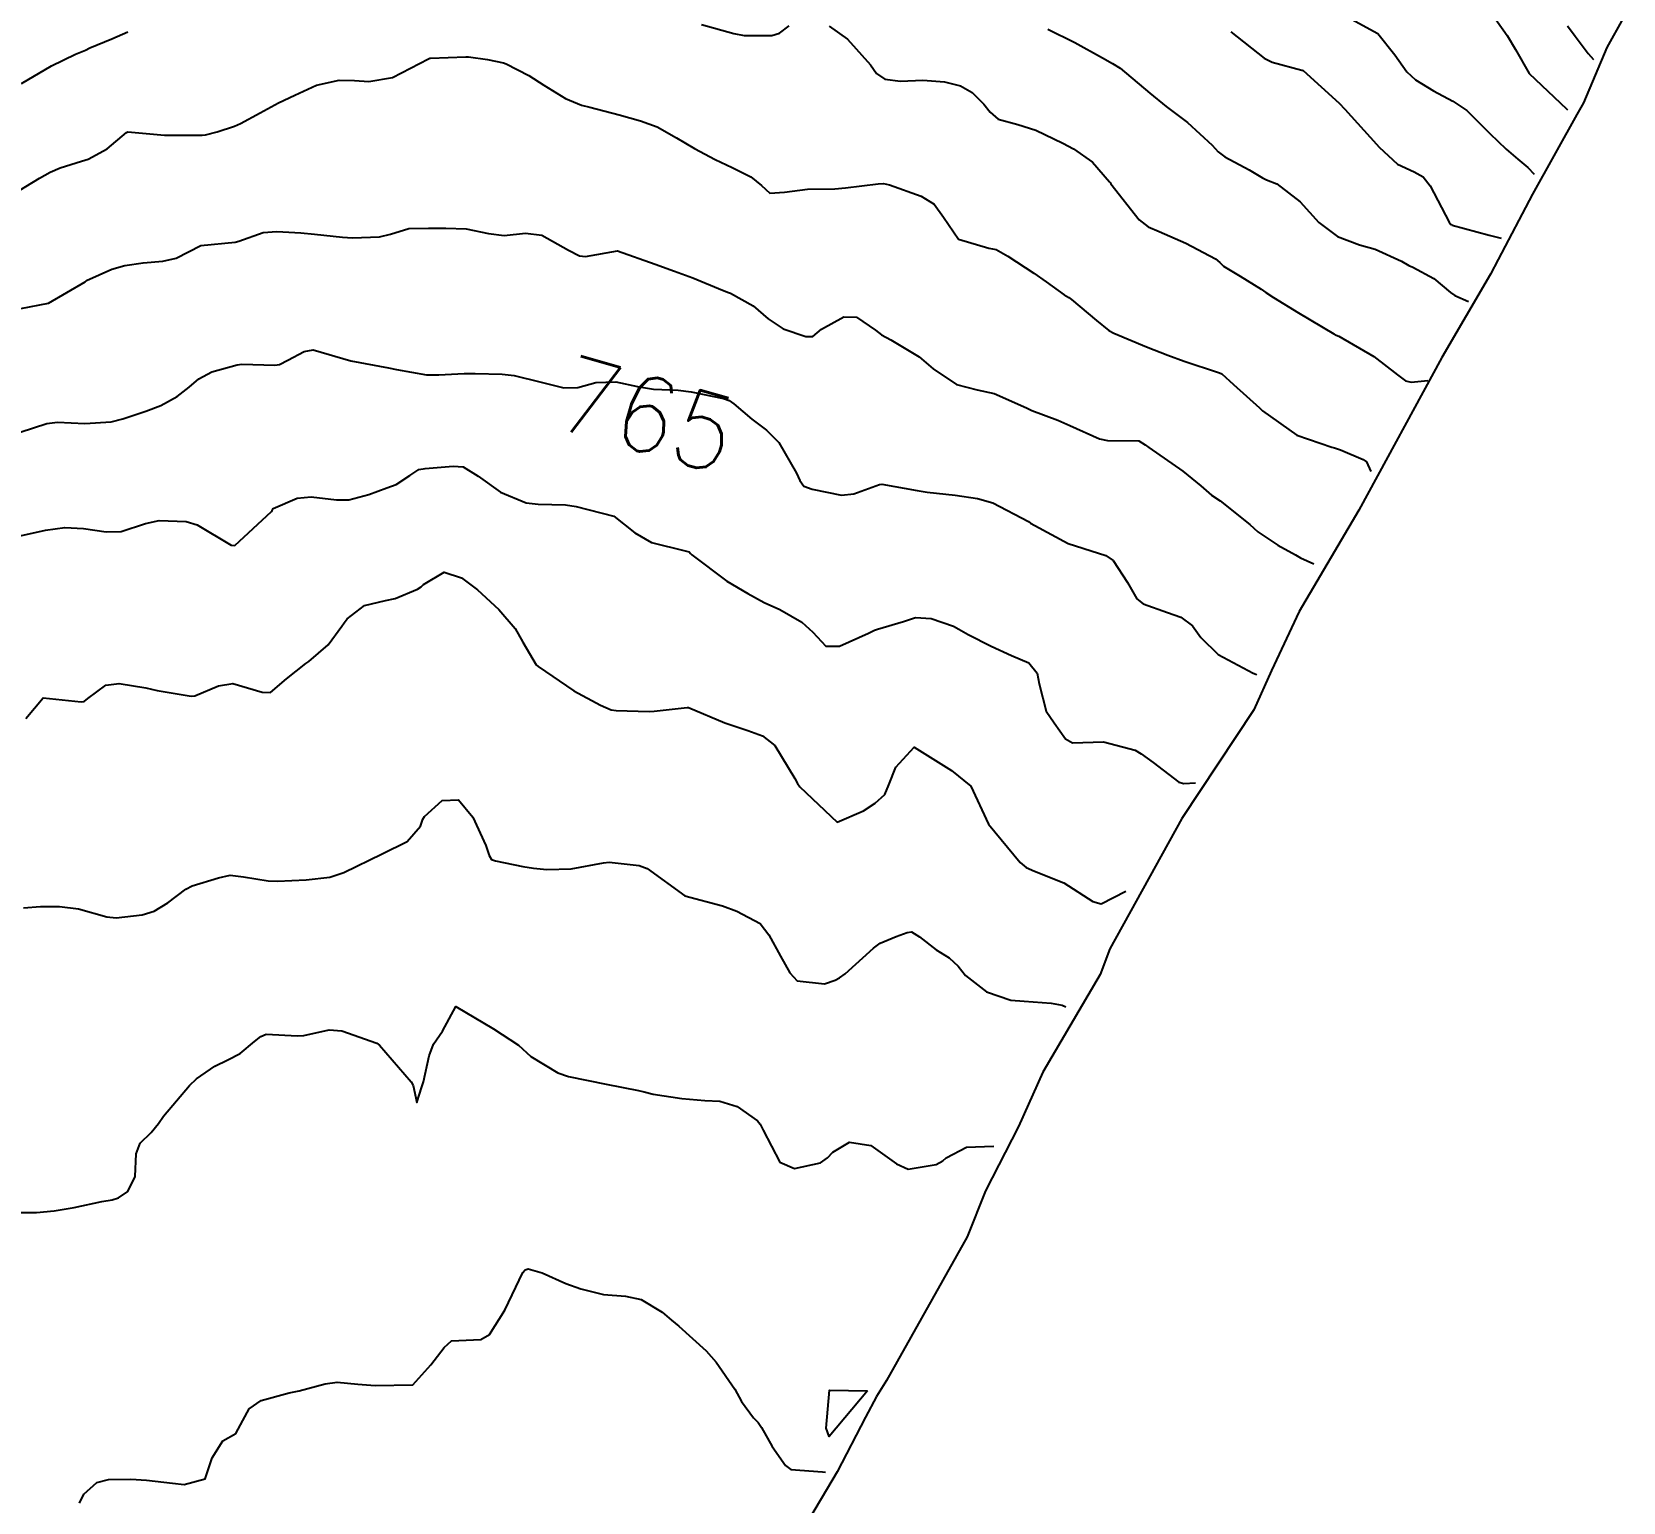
# Model space of a CAD drawing. Header units: metres. Extents: x 318500 to 325275, y 7408834 to 7428799.
# Drawn here: x 322108.7 to 322192.7, y 7416697.5 to 7416775.1 of the extents above; entities that cross this region are included whole.
import ezdxf
from ezdxf.enums import TextEntityAlignment as Align

# ---------------------------------------------------------------- set-up
doc = ezdxf.new("R2010")
doc.units = ezdxf.units.M
doc.header["$MEASUREMENT"] = 0
for name, color, linetype in [('Area', 45, 'Continuous'), ('Cotas', 45, 'Continuous'), ('Curvas de Nivel 1m', 11, 'Continuous'), ('Curvas de Nivel 5m', 15, 'Continuous')]:
    doc.layers.add(name, color=color, linetype=linetype)
doc.styles.add('Style-STANDARD', font='STANDARD.shx')

msp = doc.modelspace()

# ---------------------------------------------------------------- linework, layer by layer
at = {"layer": 'Area'}
msp.add_lwpolyline([(322192.747, 7416775.827), (322191.89, 7416774.273), (322190.644, 7416771.348), (322190.299, 7416770.733), (322187.951, 7416766.535), (322186.145, 7416763.076), (322185.74, 7416762.307), (322183.175, 7416757.905), (322178.795, 7416749.847), (322175.644, 7416744.502), (322174.18, 7416741.391), (322173.243, 7416739.31), (322169.438, 7416733.567), (322165.648, 7416726.693), (322165.133, 7416725.333), (322162.1, 7416720.173), (322160.813, 7416717.312), (322159.067, 7416713.919), (322158.112, 7416711.48), (322153.839, 7416703.895), (322153.319, 7416703.062), (322152.742, 7416701.972), (322151.236, 7416699.084), (322147.75, 7416693.196)], dxfattribs=at)
at = {"layer": 'Curvas de Nivel 1m', "flags": 128}
for points, elevation in [([(322177.816, 7416776.084), (322179.8, 7416775.01), (322180.689, 7416773.897), (322181.33, 7416772.987), (322181.774, 7416772.568), (322182.736, 7416771.995), (322183.757, 7416771.447), (322184.484, 7416770.943), (322185.732, 7416769.719), (322186.131, 7416769.329), (322186.571, 7416768.917), (322187.183, 7416768.377), (322187.71, 7416767.941), (322188.05, 7416767.59)], 759), ([(322144.08, 7416775.486), (322145.793, 7416775.012), (322146.327, 7416774.917), (322147.792, 7416774.918), (322148.194, 7416775.026), (322148.713, 7416775.421)], 762), ([(322150.824, 7416775.395), (322151.79, 7416774.718), (322152.999, 7416773.362), (322153.312, 7416772.903), (322153.763, 7416772.607), (322154.595, 7416772.508), (322155.762, 7416772.551), (322156.905, 7416772.456), (322157.76, 7416772.26), (322158.367, 7416771.902), (322158.994, 7416771.281), (322159.327, 7416770.859), (322159.738, 7416770.491), (322160.78, 7416770.213), (322161.73, 7416769.919), (322163.167, 7416769.228), (322163.716, 7416768.929), (322164.721, 7416768.221), (322165.62, 7416767.191), (322165.653, 7416767.144), (322165.698, 7416767.081), (322167.187, 7416765.175), (322167.665, 7416764.815), (322168.252, 7416764.57), (322169.652, 7416763.94), (322171.216, 7416763.116), (322171.45, 7416762.925), (322171.636, 7416762.728), (322172.523, 7416762.209), (322173.624, 7416761.522), (322173.878, 7416761.342), (322174.277, 7416761.08), (322175.608, 7416760.269), (322177.462, 7416759.162), (322177.591, 7416759.095), (322177.737, 7416759.029), (322179.574, 7416757.968), (322180.827, 7416756.991), (322181.259, 7416756.686), (322181.556, 7416756.609), (322182.43, 7416756.7)], 762), ([(322162.374, 7416775.241), (322163.79, 7416774.545), (322165.251, 7416773.725), (322165.774, 7416773.439), (322166.19, 7416773.186), (322167.76, 7416771.863), (322168.615, 7416771.157), (322169.738, 7416770.312), (322171.042, 7416769.12), (322171.365, 7416768.764), (322171.714, 7416768.512), (322172.993, 7416767.812), (322173.703, 7416767.395), (322173.915, 7416767.299), (322174.458, 7416767.079), (322175.686, 7416766.126), (322176.679, 7416765.045), (322177.659, 7416764.306), (322178.817, 7416763.854), (322179.649, 7416763.633), (322181.035, 7416762.989), (322181.429, 7416762.774), (322181.637, 7416762.675), (322182.742, 7416762.074), (322183.624, 7416761.348), (322183.858, 7416761.183), (322184.58, 7416760.87)], 761), ([(322185.817, 7416776.047), (322186.614, 7416774.918), (322187.056, 7416774.175), (322187.78, 7416772.9), (322189.752, 7416771.039), (322189.81, 7416770.99)], 758), ([(322189.808, 7416775.419), (322190.204, 7416774.874), (322190.891, 7416773.964), (322191.18, 7416773.65)], 757), ([(322108.17, 7416772.38), (322109.764, 7416773.315), (322111.023, 7416773.921), (322111.543, 7416774.144), (322111.775, 7416774.254), (322112.943, 7416774.738), (322113.788, 7416775.111)], 762), ([(322107.675, 7416766.503), (322109.12, 7416767.384), (322109.687, 7416767.689), (322110.212, 7416767.932), (322111.333, 7416768.278), (322111.697, 7416768.382), (322112.687, 7416768.919), (322113.719, 7416769.798), (322113.788, 7416769.82), (322115.717, 7416769.653), (322115.928, 7416769.646), (322117.717, 7416769.652), (322117.88, 7416769.666), (322118.499, 7416769.822), (322119.416, 7416770.121), (322119.727, 7416770.258), (322120.775, 7416770.833), (322121.744, 7416771.353), (322122.612, 7416771.767), (322123.755, 7416772.28), (322124.945, 7416772.551), (322125.758, 7416772.53), (322126.517, 7416772.478), (322127.76, 7416772.699), (322129.657, 7416773.672), (322129.731, 7416773.71), (322129.771, 7416773.717), (322131.636, 7416773.787), (322131.772, 7416773.781), (322132.779, 7416773.635), (322133.615, 7416773.469), (322133.768, 7416773.415), (322134.965, 7416772.805), (322135.757, 7416772.281), (322136.893, 7416771.579), (322137.745, 7416771.237), (322138.175, 7416771.132), (322139.738, 7416770.725), (322140.853, 7416770.403), (322141.729, 7416770.084), (322142.759, 7416769.5), (322143.712, 7416768.937), (322144.806, 7416768.371), (322145.697, 7416767.938), (322146.683, 7416767.445), (322147.24, 7416766.992), (322147.682, 7416766.595), (322148.461, 7416766.643), (322149.684, 7416766.792), (322151.111, 7416766.815), (322151.685, 7416766.865), (322153.406, 7416767.073), (322153.687, 7416767.092), (322154.002, 7416767.032), (322155.681, 7416766.426), (322156.364, 7416766.007), (322156.86, 7416765.312), (322157.653, 7416764.149), (322159.248, 7416763.674), (322159.645, 7416763.607), (322160.26, 7416763.264), (322161.627, 7416762.361), (322162.276, 7416761.897), (322163.221, 7416761.226), (322163.469, 7416761.073), (322163.616, 7416760.967), (322164.943, 7416759.857), (322165.592, 7416759.342), (322165.855, 7416759.187), (322167.579, 7416758.465), (322168.696, 7416758.03), (322169.569, 7416757.718), (322171.384, 7416757.113), (322171.516, 7416757.067), (322171.559, 7416757.039), (322172.179, 7416756.479), (322173.542, 7416755.249), (322173.625, 7416755.173), (322173.71, 7416755.087), (322175.521, 7416753.818), (322177.364, 7416753.181), (322177.512, 7416753.143), (322177.818, 7416753.027), (322179.02, 7416752.532), (322179.193, 7416752.394), (322179.42, 7416751.89)], 763), ([(322108.136, 7416760.502), (322109.598, 7416760.785), (322111.539, 7416761.911), (322111.575, 7416761.946), (322111.611, 7416761.975), (322112.935, 7416762.582), (322113.623, 7416762.762), (322114.6, 7416762.901), (322115.627, 7416762.99), (322116.331, 7416763.147), (322117.64, 7416763.83), (322119.452, 7416764.002), (322119.644, 7416764.049), (322120.939, 7416764.502), (322121.652, 7416764.567), (322122.924, 7416764.488), (322123.65, 7416764.423), (322125.117, 7416764.266), (322125.648, 7416764.236), (322127.072, 7416764.285), (322127.651, 7416764.429), (322128.626, 7416764.714), (322129.656, 7416764.74), (322130.574, 7416764.743), (322131.656, 7416764.697), (322132.828, 7416764.457), (322133.651, 7416764.352), (322134.786, 7416764.47), (322135.652, 7416764.375), (322137.054, 7416763.576), (322137.636, 7416763.282), (322137.951, 7416763.25), (322139.64, 7416763.54), (322141.63, 7416762.842), (322142.658, 7416762.466), (322143.619, 7416762.115), (322145.195, 7416761.466), (322145.497, 7416761.349), (322145.608, 7416761.309), (322146.801, 7416760.641), (322147.595, 7416759.95), (322148.397, 7416759.422), (322149.584, 7416759.017), (322149.962, 7416759.027), (322150.408, 7416759.398), (322151.597, 7416760.055), (322152.257, 7416760.031), (322153.27, 7416759.355), (322153.586, 7416759.113), (322154.079, 7416758.849), (322155.569, 7416757.943), (322156.319, 7416757.319), (322157.548, 7416756.486), (322158.631, 7416756.197), (322159.541, 7416756.003), (322161.234, 7416755.253), (322161.529, 7416755.118), (322162.903, 7416754.602), (322163.526, 7416754.317), (322165.09, 7416753.623), (322165.515, 7416753.536), (322167.178, 7416753.51), (322167.512, 7416753.303), (322167.697, 7416753.167), (322169.491, 7416751.906), (322170.44, 7416751.126), (322171.004, 7416750.646), (322171.472, 7416750.351), (322173.028, 7416749.094), (322173.454, 7416748.7), (322174.509, 7416748.009), (322175.436, 7416747.484), (322175.712, 7416747.334), (322176.42, 7416747.02)], 764), ([(322107.934, 7416748.461), (322109.439, 7416748.793), (322110.451, 7416748.936), (322111.44, 7416748.888), (322112.638, 7416748.698), (322113.438, 7416748.723), (322114.712, 7416749.14), (322115.444, 7416749.309), (322116.865, 7416749.26), (322117.442, 7416749.078), (322119.243, 7416748), (322119.432, 7416747.989), (322121.367, 7416749.781), (322121.399, 7416749.833), (322121.452, 7416749.933), (322122.736, 7416750.486), (322123.462, 7416750.547), (322124.801, 7416750.396), (322125.46, 7416750.387), (322126.505, 7416750.673), (322127.47, 7416751.029), (322127.955, 7416751.211), (322128.685, 7416751.682), (322129.161, 7416751.999), (322129.486, 7416752.055), (322130.963, 7416752.181), (322131.487, 7416752.133), (322132.29, 7416751.638), (322133.468, 7416750.792), (322134.823, 7416750.236), (322135.459, 7416750.161), (322136.901, 7416750.133), (322137.457, 7416750.035), (322139.45, 7416749.54), (322140.565, 7416748.647), (322141.436, 7416748.144), (322143.222, 7416747.702), (322143.432, 7416747.652), (322143.504, 7416747.563), (322143.56, 7416747.488), (322145.41, 7416746.108), (322146.531, 7416745.443), (322147.393, 7416744.968), (322148.209, 7416744.6), (322149.378, 7416743.935), (322149.952, 7416743.401), (322150.648, 7416742.676), (322151.363, 7416742.674), (322152.901, 7416743.357), (322153.215, 7416743.51), (322153.373, 7416743.562), (322154.742, 7416743.974), (322155.383, 7416744.189), (322156.202, 7416744.138), (322157.384, 7416743.732), (322157.662, 7416743.575), (322158.151, 7416743.288), (322159.371, 7416742.67), (322160.452, 7416742.171), (322161.358, 7416741.789), (322161.801, 7416741.243), (322161.901, 7416740.682), (322162.273, 7416739.236), (322162.705, 7416738.62), (322163.306, 7416737.782), (322163.66, 7416737.571), (322165.304, 7416737.619), (322166.979, 7416737.173), (322167.297, 7416736.987), (322167.932, 7416736.519), (322169.275, 7416735.497), (322169.551, 7416735.413), (322170.17, 7416735.46)], 766), ([(322108.401, 7416738.856), (322109.32, 7416739.94), (322111.317, 7416739.724), (322111.475, 7416739.751), (322111.675, 7416739.906), (322112.625, 7416740.602), (322113.332, 7416740.698), (322114.735, 7416740.463), (322115.327, 7416740.333), (322117.132, 7416740.024), (322117.323, 7416740.041), (322118.569, 7416740.58), (322119.333, 7416740.697), (322120.88, 7416740.233), (322121.327, 7416740.229), (322122.159, 7416740.946), (322123.186, 7416741.752), (322123.351, 7416741.862), (322124.359, 7416742.741), (322125.093, 7416743.733), (322125.207, 7416743.897), (322125.376, 7416744.115), (322126.288, 7416744.815), (322127.391, 7416745.085), (322127.896, 7416745.189), (322129.081, 7416745.675), (322129.275, 7416745.799), (322129.404, 7416745.934), (322130.494, 7416746.579), (322131.409, 7416746.282), (322132.255, 7416745.637), (322133.385, 7416744.598), (322134.239, 7416743.607), (322134.643, 7416742.881), (322135.351, 7416741.689), (322135.456, 7416741.589), (322137.331, 7416740.308), (322138.739, 7416739.549), (322139.317, 7416739.314), (322139.579, 7416739.273), (322141.316, 7416739.221), (322141.58, 7416739.243), (322143.319, 7416739.433), (322143.385, 7416739.423), (322145.307, 7416738.626), (322146.524, 7416738.219), (322147.298, 7416737.937), (322147.954, 7416737.423), (322149.009, 7416735.677), (322149.145, 7416735.411), (322149.267, 7416735.237), (322151.24, 7416733.38), (322152.631, 7416733.977), (322153.255, 7416734.372), (322153.762, 7416734.846), (322153.979, 7416735.343), (322154.345, 7416736.273), (322155.3, 7416737.33), (322157.282, 7416736.104), (322158.292, 7416735.285), (322159.24, 7416733.27), (322160.905, 7416731.253), (322161.216, 7416730.987), (322161.66, 7416730.796), (322163.204, 7416730.166), (322164.738, 7416729.197), (322165.188, 7416729.057), (322166.48, 7416729.73)], 767), ([(322108.278, 7416728.848), (322109.175, 7416728.917), (322110.175, 7416728.925), (322111.173, 7416728.808), (322112.676, 7416728.386), (322113.167, 7416728.324), (322114.547, 7416728.491), (322115.172, 7416728.675), (322115.906, 7416729.123), (322116.842, 7416729.835), (322117.192, 7416730.012), (322118.572, 7416730.441), (322119.198, 7416730.582), (322119.892, 7416730.495), (322121.195, 7416730.28), (322121.688, 7416730.266), (322123.196, 7416730.328), (322124.458, 7416730.477), (322125.2, 7416730.716), (322127.21, 7416731.7), (322128.535, 7416732.365), (322129.233, 7416733.174), (322129.37, 7416733.536), (322129.444, 7416733.668), (322130.388, 7416734.523), (322131.254, 7416734.563), (322132.009, 7416733.638), (322132.699, 7416732.147), (322132.86, 7416731.625), (322132.983, 7416731.398), (322133.207, 7416731.334), (322134.647, 7416731.041), (322135.204, 7416730.946), (322135.904, 7416730.882), (322137.203, 7416730.914), (322138.9, 7416731.238), (322139.207, 7416731.273), (322140.787, 7416731.097), (322141.204, 7416730.929), (322143.19, 7416729.49), (322145.182, 7416728.957), (322145.941, 7416728.686), (322147.169, 7416728.029), (322147.639, 7416727.425), (322148.254, 7416726.309), (322148.751, 7416725.414), (322149.126, 7416725.002), (322150.581, 7416724.838), (322151.135, 7416725.032), (322151.359, 7416725.155), (322151.659, 7416725.372), (322153.154, 7416726.721), (322153.521, 7416726.982), (322154.353, 7416727.338), (322154.938, 7416727.558), (322155.164, 7416727.58), (322155.592, 7416727.324), (322156.472, 7416726.629), (322157.149, 7416726.209), (322157.627, 7416725.775), (322158.025, 7416725.287), (322159.127, 7416724.415), (322160.404, 7416723.973), (322161.12, 7416723.918), (322162.535, 7416723.813), (322163.117, 7416723.708), (322163.32, 7416723.63)], 768), ([(322108.133, 7416712.774), (322108.958, 7416712.775), (322109.892, 7416712.859), (322110.961, 7416713.036), (322112.42, 7416713.344), (322112.966, 7416713.437), (322113.301, 7416713.542), (322113.778, 7416713.872), (322114.175, 7416714.675), (322114.23, 7416715.868), (322114.436, 7416716.438), (322115.017, 7416716.984), (322115.406, 7416717.472), (322115.668, 7416717.85), (322117.046, 7416719.476), (322117.415, 7416719.825), (322118.375, 7416720.496), (322119.065, 7416720.831), (322119.712, 7416721.159), (322120.482, 7416721.789), (322120.801, 7416722.067), (322121.086, 7416722.179), (322122.745, 7416722.096), (322123.086, 7416722.12), (322124.411, 7416722.416), (322125.089, 7416722.36), (322126.928, 7416721.702), (322127.078, 7416721.598), (322128.744, 7416719.675), (322128.853, 7416719.478), (322129.039, 7416718.581), (322129.311, 7416719.403), (322129.39, 7416719.667), (322129.69, 7416721.045), (322129.934, 7416721.661), (322130.41, 7416722.337), (322131.11, 7416723.65), (322133.093, 7416722.468), (322134.409, 7416721.6), (322135.071, 7416721.006), (322136.485, 7416720.149), (322137.056, 7416719.944), (322139.05, 7416719.54), (322140.75, 7416719.217), (322141.046, 7416719.138), (322141.528, 7416719.023), (322143.043, 7416718.786), (322144.246, 7416718.676), (322145.042, 7416718.643), (322145.961, 7416718.368), (322147.032, 7416717.61), (322147.173, 7416717.429), (322147.339, 7416717.113), (322148.223, 7416715.418), (322148.997, 7416715.084), (322150.364, 7416715.39), (322150.736, 7416715.652), (322151.008, 7416715.946), (322151.901, 7416716.483), (322153.014, 7416716.31), (322154.376, 7416715.336), (322154.997, 7416715.054), (322156.461, 7416715.308), (322156.814, 7416715.491), (322157.005, 7416715.651), (322158.071, 7416716.227), (322159.015, 7416716.257), (322159.52, 7416716.27)], 769)]:
    msp.add_lwpolyline(points, dxfattribs=dict(at, elevation=elevation))
at = {"layer": 'Curvas de Nivel 5m', "flags": 128}
for points, elevation in [([(322172.03, 7416775.108), (322173.786, 7416773.719), (322174.204, 7416773.504), (322175.78, 7416773.089), (322175.803, 7416773.082), (322175.847, 7416773.059), (322177.755, 7416771.336), (322178.057, 7416771.027), (322179.722, 7416769.169), (322179.856, 7416769.008), (322180.833, 7416768.115), (322181.707, 7416767.721), (322182.183, 7416767.451), (322182.552, 7416766.967), (322183.564, 7416765.06), (322183.634, 7416764.951), (322183.67, 7416764.924), (322183.715, 7416764.903), (322185.662, 7416764.372), (322186.3, 7416764.21)], 760), ([(322108.103, 7416753.961), (322109.515, 7416754.421), (322110.073, 7416754.489), (322111.515, 7416754.417), (322112.898, 7416754.515), (322113.518, 7416754.671), (322114.735, 7416755.085), (322115.525, 7416755.381), (322116.392, 7416755.847), (322117.029, 7416756.346), (322117.544, 7416756.779), (322118.227, 7416757.146), (322119.556, 7416757.526), (322119.812, 7416757.55), (322121.556, 7416757.498), (322121.796, 7416757.537), (322122.237, 7416757.77), (322123.095, 7416758.23), (322123.569, 7416758.317), (322125.56, 7416757.73), (322127.555, 7416757.373), (322127.974, 7416757.274), (322129.55, 7416756.991), (322130.217, 7416756.996), (322131.551, 7416757.072), (322132.133, 7416757.059), (322133.551, 7416757.034), (322134.195, 7416756.966), (322135.545, 7416756.622), (322136.81, 7416756.309), (322137.541, 7416756.333), (322138.504, 7416756.597), (322139.546, 7416756.619), (322140.692, 7416756.374), (322141.541, 7416756.237), (322142.85, 7416756.188), (322143.539, 7416756.097), (322145.244, 7416755.754), (322145.533, 7416755.639), (322145.785, 7416755.456), (322146.739, 7416754.659), (322147.516, 7416754.076), (322148.16, 7416753.423), (322149.1, 7416751.799), (322149.272, 7416751.412), (322149.476, 7416751.118), (322149.926, 7416750.95), (322151.469, 7416750.635), (322152.13, 7416750.71), (322153.478, 7416751.204), (322153.609, 7416751.217), (322155.473, 7416750.884), (322155.993, 7416750.802), (322157.47, 7416750.638), (322158.649, 7416750.463), (322159.47, 7416750.237), (322161.337, 7416749.251), (322161.459, 7416749.169), (322161.672, 7416749.032), (322163.443, 7416748.085), (322165.049, 7416747.583), (322165.434, 7416747.455), (322165.817, 7416747.186), (322166.568, 7416746.023), (322167.074, 7416745.173), (322167.397, 7416744.899), (322168.687, 7416744.445), (322169.391, 7416744.204), (322169.998, 7416743.742), (322170.444, 7416743.124), (322171.367, 7416742.232), (322173.201, 7416741.242), (322173.351, 7416741.183), (322173.38, 7416741.15)], 765), ([(322111.232, 7416697.424), (322111.464, 7416697.899), (322112.149, 7416698.51), (322112.772, 7416698.671), (322113.946, 7416698.694), (322114.772, 7416698.632), (322116.137, 7416698.472), (322116.769, 7416698.417), (322117.873, 7416698.714), (322118.243, 7416699.808), (322118.799, 7416700.705), (322119.496, 7416701.1), (322119.865, 7416701.789), (322120.201, 7416702.405), (322120.826, 7416702.84), (322122.314, 7416703.24), (322122.834, 7416703.347), (322124.215, 7416703.729), (322124.841, 7416703.812), (322125.94, 7416703.709), (322126.839, 7416703.636), (322128.84, 7416703.67), (322129.78, 7416704.732), (322130.49, 7416705.646), (322130.873, 7416705.986), (322132.43, 7416706.069), (322132.877, 7416706.336), (322133.702, 7416707.608), (322134.086, 7416708.418), (322134.647, 7416709.594), (322134.769, 7416709.745), (322134.923, 7416709.796), (322135.66, 7416709.579), (322136.912, 7416709.027), (322137.713, 7416708.747), (322138.904, 7416708.445), (322140.067, 7416708.358), (322140.9, 7416708.178), (322142.004, 7416707.499), (322142.486, 7416707.086), (322142.889, 7416706.767), (322144.323, 7416705.465), (322144.861, 7416704.867), (322145.845, 7416703.445), (322146.185, 7416702.791), (322146.825, 7416701.92), (322147.076, 7416701.681), (322147.246, 7416701.424), (322147.812, 7416700.407), (322148.506, 7416699.404), (322148.787, 7416699.199), (322150.475, 7416699.072), (322150.62, 7416699.06)], 770)]:
    msp.add_lwpolyline(points, dxfattribs=dict(at, elevation=elevation))
at = {"layer": 'Curvas de Nivel 5m', "elevation": 770, "flags": 128}
msp.add_lwpolyline([(322152.84, 7416703.35), (322150.814, 7416700.951), (322150.67, 7416701.382), (322150.84, 7416703.38), (322152.84, 7416703.35)], close=True, dxfattribs=at)

# ---------------------------------------------------------------- texts
at = {"layer": 'Cotas', "style": 'Style-STANDARD'}
msp.add_text('765', height=4, rotation=344.02983, dxfattribs=at).set_placement((322141.206, 7416754.906, 765), align=Align.MIDDLE_CENTER)

doc.saveas('drawing.dxf')
